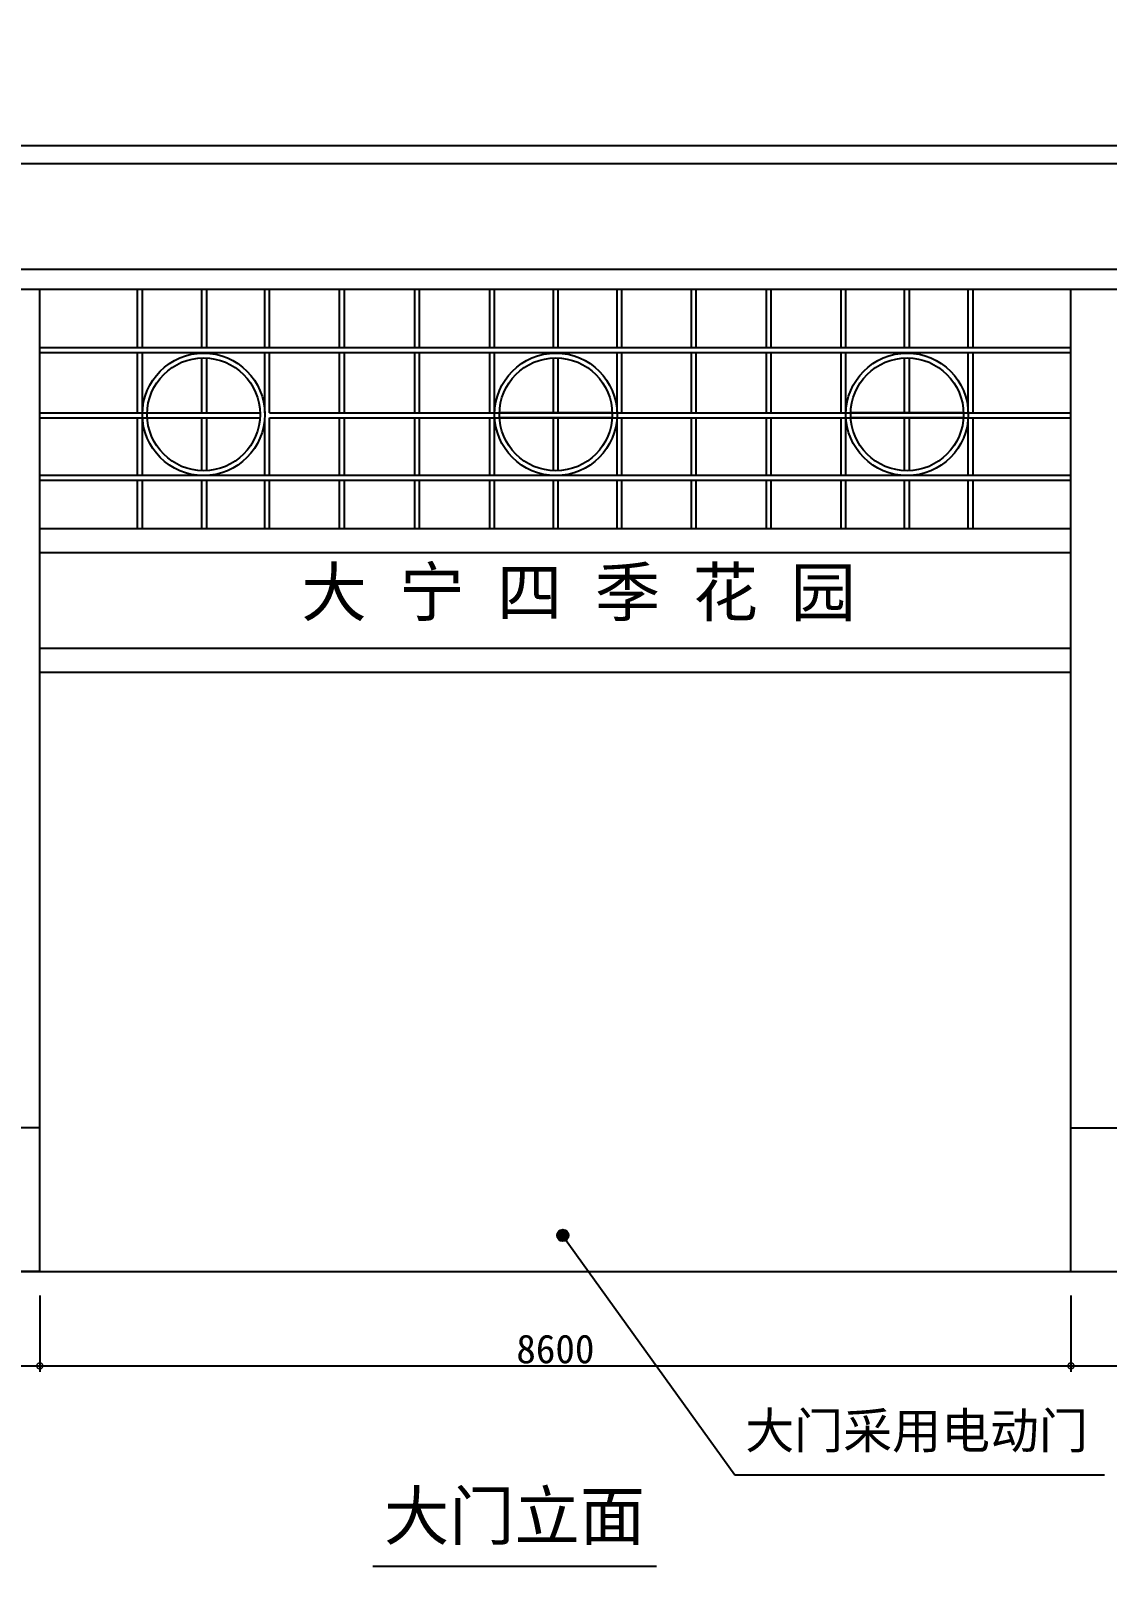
# Model space of a CAD drawing. Extents: x -1337 to 39675, y 27669 to 53445.
# Drawn here: x 15681 to 24680, y 27669 to 40504 of the extents above; entities that cross this region are included whole.
import ezdxf

# ---------------------------------------------------------------- set-up
doc = ezdxf.new("R2010")
doc.units = 0
doc.layers.get('0').update_dxf_attribs({"linetype": 'CONTINUOUS'})
doc.layers.get('DEFPOINTS').update_dxf_attribs({"linetype": 'CONTINUOUS'})
doc.layers.add('LAYER1', color=3, linetype='CONTINUOUS')
doc.layers.add('植物', color=92, linetype='CONTINUOUS')
doc.styles.get("Standard").update_dxf_attribs({"font": 'SimSun.ttf'})
doc.dimstyles.new('ISO-25', dxfattribs={"dimtxt": 240, "dimasz": 10, "dimexe": 1.25, "dimexo": 0.625, "dimgap": 20, "dimtad": 1, "dimdec": 0, "dimtxsty": 'STANDARD', "dimblk1": 'DOTSMALL', "dimblk2": 'DOTSMALL', "dimsah": 1, "dimcen": 2.5, "dimazin": 3, "dimtfac": 1, "dimtdec": 4, "dimtmove": 0, "dimatfit": 3, "dimtolj": 1, "dimtzin": 0})

# ---------------------------------------------------------------- blocks, each defined once
blk = doc.blocks.new('_DOTSMALL')
at = {"color": 0, "linetype": 'BYBLOCK', "const_width": 0.5}
blk.add_lwpolyline([(-0.0625, 0, 1), (0.0625, 0, 1)], format="xyb", close=True, dxfattribs=at)
blk = doc.blocks.new('*D71')
at = {"color": 0, "linetype": 'BYBLOCK'}
for p, q in [((14703, 29939), (14703, 29301)), ((16203, 29939), (16203, 29301)), ((14703, 29351), (16203, 29351))]:
    blk.add_line(p, q, dxfattribs=at)
at = {"layer": 'DEFPOINTS', "color": 0, "linetype": 'BYBLOCK'}
for p in [(14703, 30139), (16203, 30139), (16203, 29351)]:
    blk.add_point(p, dxfattribs=at)
at = {"color": 0, "linetype": 'BYBLOCK', "xscale": 100, "yscale": 100, "zscale": 100, "rotation": 180}
blk.add_blockref('_DOTSMALL', (14703, 29351), dxfattribs=at)
at = {"color": 0, "linetype": 'BYBLOCK', "xscale": 100, "yscale": 100, "zscale": 100}
blk.add_blockref('_DOTSMALL', (16203, 29351), dxfattribs=at)
at = {"color": 0, "linetype": 'BYBLOCK', "insert": (15453, 29491), "char_height": 240, "attachment_point": 5}
blk.add_mtext('\\A1;1500', dxfattribs=at)
blk = doc.blocks.new('*D72')
at = {"color": 0, "linetype": 'BYBLOCK'}
for p, q in [((16203, 29939), (16203, 29301)), ((24823, 29939), (24823, 29301)), ((16203, 29351), (24823, 29351))]:
    blk.add_line(p, q, dxfattribs=at)
at = {"layer": 'DEFPOINTS', "color": 0, "linetype": 'BYBLOCK'}
for p in [(16203, 30139), (24823, 30139), (24823, 29351)]:
    blk.add_point(p, dxfattribs=at)
at = {"color": 0, "linetype": 'BYBLOCK', "xscale": 100, "yscale": 100, "zscale": 100, "rotation": 180}
blk.add_blockref('_DOTSMALL', (16203, 29351), dxfattribs=at)
at = {"color": 0, "linetype": 'BYBLOCK', "xscale": 100, "yscale": 100, "zscale": 100}
blk.add_blockref('_DOTSMALL', (24823, 29351), dxfattribs=at)
at = {"color": 0, "linetype": 'BYBLOCK', "insert": (20513, 29491), "char_height": 240, "attachment_point": 5}
blk.add_mtext('\\A1;8600', dxfattribs=at)
blk = doc.blocks.new('*D73')
at = {"color": 0, "linetype": 'BYBLOCK'}
for p, q in [((24823, 29939), (24823, 29301)), ((26323, 29939), (26323, 29301)), ((24823, 29351), (26323, 29351))]:
    blk.add_line(p, q, dxfattribs=at)
at = {"layer": 'DEFPOINTS', "color": 0, "linetype": 'BYBLOCK'}
for p in [(24823, 30139), (26323, 30139), (26323, 29351)]:
    blk.add_point(p, dxfattribs=at)
at = {"color": 0, "linetype": 'BYBLOCK', "xscale": 100, "yscale": 100, "zscale": 100, "rotation": 180}
blk.add_blockref('_DOTSMALL', (24823, 29351), dxfattribs=at)
at = {"color": 0, "linetype": 'BYBLOCK', "xscale": 100, "yscale": 100, "zscale": 100}
blk.add_blockref('_DOTSMALL', (26323, 29351), dxfattribs=at)
at = {"color": 0, "linetype": 'BYBLOCK', "insert": (25573, 29491), "char_height": 240, "attachment_point": 5}
blk.add_mtext('\\A1;1500', dxfattribs=at)
blk = doc.blocks.new('*D80')
at = {"color": 0, "linetype": 'BYBLOCK'}
blk.add_line((28424, 41494), (32927, 47894), dxfattribs=at)
at = {"layer": 'DEFPOINTS', "color": 0, "linetype": 'BYBLOCK'}
for p in [(32927, 47894), (19690, 29084)]:
    blk.add_point(p, dxfattribs=at)
at = {"color": 0, "linetype": 'BYBLOCK', "xscale": 100, "yscale": 100, "zscale": 100, "rotation": 54.86444207391177}
blk.add_blockref('_DOTSMALL', (32927, 47894), dxfattribs=at)
at = {"color": 0, "linetype": 'BYBLOCK', "insert": (28607, 41998), "char_height": 240, "attachment_point": 5, "rotation": 54.8644}
blk.add_mtext('\\A1;R23000', dxfattribs=at)
blk = doc.blocks.new('*D81')
at = {"color": 0, "linetype": 'BYBLOCK'}
blk.add_line((29727, 42392), (32034, 45451), dxfattribs=at)
at = {"layer": 'DEFPOINTS', "color": 0, "linetype": 'BYBLOCK'}
for p in [(32034, 45451), (19690, 29084)]:
    blk.add_point(p, dxfattribs=at)
at = {"color": 0, "linetype": 'BYBLOCK', "xscale": 100, "yscale": 100, "zscale": 100, "rotation": 52.97677962619771}
blk.add_blockref('_DOTSMALL', (32034, 45451), dxfattribs=at)
at = {"color": 0, "linetype": 'BYBLOCK', "insert": (29926, 42889), "char_height": 240, "attachment_point": 5, "rotation": 52.9768}
blk.add_mtext('\\A1;R20500', dxfattribs=at)

msp = doc.modelspace()

# ---------------------------------------------------------------- hatches: boundary and pattern name
at = {"layer": '植物'}
h = msp.add_hatch(color=256, dxfattribs=at)
edge = h.paths.add_edge_path()
edge.add_arc((20129.2, 30441.3), 48.1, 0, 360)

# ---------------------------------------------------------------- linework, layer by layer
at = {"color": 2}
for p, q in [((15756.7, 30838.6), (15756.7, 38342.4)), ((24376.9, 30838.6), (24376.9, 38342.4)), ((15756.7, 31338.6), (14256.7, 31338.6)), ((24376.9, 31338.6), (25876.9, 31338.6)), ((15756.7, 30138.6), (15756.7, 30838.6)), ((24376.9, 30138.6), (24376.9, 30838.6))]:
    msp.add_line(p, q, dxfattribs=at)
at = {"color": 6}
msp.add_line((-1336.7, 30138.6), (39303.1, 30138.6), dxfattribs=at)
at = {"layer": 'LAYER1', "color": 4}
for p, q in [((39276.9, 39542.4), (856.7, 39542.4)), ((39276.9, 38342.4), (856.7, 38342.4)), ((16574.8, 37857.5), (16574.8, 38342.4)), ((16614.8, 37857.5), (16614.8, 38342.4)), ((17109.9, 38342.4), (17109.9, 37857.5)), ((17149.9, 38342.4), (17149.9, 37857.5)), ((17638.1, 37857.5), (17638.1, 38342.4)), ((17678.1, 37857.5), (17678.1, 38342.4)), ((18263, 37857.5), (18263, 38342.4)), ((18303, 37857.5), (18303, 38342.4)), ((18891.1, 37857.5), (18891.1, 38342.4)), ((18931.1, 37857.5), (18931.1, 38342.4)), ((19519.2, 37857.5), (19519.2, 38342.4)), ((19559.2, 37857.5), (19559.2, 38342.4)), ((20047.3, 38342.4), (20047.3, 37857.5)), ((20087.3, 38342.4), (20087.3, 37857.5)), ((20582.4, 37857.5), (20582.4, 38342.4)), ((20622.4, 37857.5), (20622.4, 38342.4)), ((21203.6, 37857.5), (21203.6, 38342.4)), ((21243.6, 37857.5), (21243.6, 38342.4)), ((21831.7, 37857.5), (21831.7, 38342.4)), ((21871.7, 37857.5), (21871.7, 38342.4)), ((22455.5, 37857.5), (22455.5, 38342.4)), ((22495.5, 37857.5), (22495.5, 38342.4)), ((22983.7, 38342.4), (22983.7, 37857.5)), ((23023.7, 38342.4), (23023.7, 37857.5)), ((23518.8, 37857.5), (23518.8, 38342.4)), ((23558.8, 37857.5), (23558.8, 38342.4)), ((15756.7, 37857.5), (24376.9, 37857.5)), ((15756.7, 37817.5), (24376.9, 37817.5)), ((16574.8, 37311.7), (16574.8, 37817.5)), ((16614.8, 37311.7), (16614.8, 37817.5)), ((17109.9, 37771.4), (17109.9, 37311.7)), ((17149.9, 37771.1), (17149.9, 37311.7)), ((17638.1, 37311.7), (17638.1, 37817.5)), ((17678.1, 37311.7), (17678.1, 37817.5)), ((18263, 37311.7), (18263, 37817.5)), ((18303, 37311.7), (18303, 37817.5)), ((18891.1, 37311.7), (18891.1, 37817.5)), ((18931.1, 37311.7), (18931.1, 37817.5)), ((19519.2, 37311.7), (19519.2, 37817.5)), ((19559.2, 37311.7), (19559.2, 37817.5)), ((20047.3, 37771.1), (20047.3, 37311.7)), ((20087.3, 37771.4), (20087.3, 37311.7)), ((20582.4, 37311.7), (20582.4, 37817.5)), ((20622.4, 37311.7), (20622.4, 37817.5)), ((21203.6, 37311.7), (21203.6, 37817.5)), ((21243.6, 37311.7), (21243.6, 37817.5)), ((21831.7, 37311.7), (21831.7, 37817.5)), ((21871.7, 37311.7), (21871.7, 37817.5)), ((22455.5, 37311.7), (22455.5, 37817.5)), ((22495.5, 37311.7), (22495.5, 37817.5)), ((22983.7, 37771.1), (22983.7, 37311.7)), ((23023.7, 37771.4), (23023.7, 37311.7)), ((23518.8, 37311.7), (23518.8, 37817.5)), ((23558.8, 37311.7), (23558.8, 37817.5)), ((15756.7, 37311.7), (16814.9, 37311.7)), ((15756.7, 37271.7), (16815.5, 37271.7)), ((16574.8, 36788.4), (16574.8, 37271.7)), ((16614.8, 36788.4), (16614.8, 37271.7)), ((16654.9, 37311.7), (17598.1, 37311.7)), ((16655.6, 37271.7), (17597.4, 37271.7)), ((17109.9, 37271.7), (17109.9, 36828.4)), ((17149.9, 37271.7), (17149.9, 36828.7)), ((17638.1, 36788.4), (17638.1, 37271.7)), ((17678.1, 37311.7), (24376.9, 37311.7)), ((17678.1, 37271.7), (24376.9, 37271.7)), ((17678.1, 36788.4), (17678.1, 37271.7)), ((18263, 36788.4), (18263, 37271.7)), ((18303, 36788.4), (18303, 37271.7)), ((18891.1, 36788.4), (18891.1, 37271.7)), ((18931.1, 36788.4), (18931.1, 37271.7)), ((19519.2, 36788.4), (19519.2, 37271.7)), ((19559.2, 36788.4), (19559.2, 37271.7)), ((20542.4, 37311.7), (19599.2, 37311.7)), ((20541.7, 37271.7), (19599.9, 37271.7)), ((20047.3, 37271.7), (20047.3, 36828.7)), ((20087.3, 37271.7), (20087.3, 36828.4)), ((20582.4, 36788.4), (20582.4, 37271.7)), ((20622.4, 36788.4), (20622.4, 37271.7)), ((21203.6, 36788.4), (21203.6, 37271.7)), ((21243.6, 36788.4), (21243.6, 37271.7)), ((21831.7, 36788.4), (21831.7, 37271.7)), ((21871.7, 36788.4), (21871.7, 37271.7)), ((22455.5, 36788.4), (22455.5, 37271.7)), ((22495.5, 36788.4), (22495.5, 37271.7)), ((23478.7, 37311.7), (22535.5, 37311.7)), ((23478, 37271.7), (22536.2, 37271.7)), ((22983.7, 37271.7), (22983.7, 36828.7)), ((23023.7, 37271.7), (23023.7, 36828.4)), ((23518.8, 36788.4), (23518.8, 37271.7)), ((23558.8, 36788.4), (23558.8, 37271.7)), ((24376.9, 36788.2), (15756.7, 36788.4)), ((24376.9, 36748.2), (15756.7, 36748.4)), ((16574.8, 36342.4), (16574.8, 36748.4)), ((16614.8, 36342.4), (16614.8, 36748.4)), ((17109.9, 36748.4), (17109.9, 36342.4)), ((17149.9, 36748.4), (17149.9, 36342.4)), ((17638.1, 36342.4), (17638.1, 36748.4)), ((17678.1, 36342.4), (17678.1, 36748.4)), ((18263, 36342.4), (18263, 36748.4)), ((18303, 36342.4), (18303, 36748.4)), ((18891.1, 36342.4), (18891.1, 36748.4)), ((18931.1, 36342.4), (18931.1, 36748.4)), ((19519.2, 36342.4), (19519.2, 36748.4)), ((19559.2, 36342.4), (19559.2, 36748.4)), ((20047.3, 36748.4), (20047.3, 36342.4)), ((20087.3, 36748.4), (20087.3, 36342.4)), ((20582.4, 36342.4), (20582.4, 36748.4)), ((20622.4, 36342.4), (20622.4, 36748.4)), ((21203.6, 36342.4), (21203.6, 36748.4)), ((21243.6, 36342.4), (21243.6, 36748.4)), ((21831.7, 36342.4), (21831.7, 36748.4)), ((21871.7, 36342.4), (21871.7, 36748.4)), ((22455.5, 36342.4), (22455.5, 36748.4)), ((22495.5, 36342.4), (22495.5, 36748.4)), ((22983.7, 36748.4), (22983.7, 36342.4)), ((23023.7, 36748.4), (23023.7, 36342.4)), ((23518.8, 36342.4), (23518.8, 36748.4)), ((23558.8, 36342.4), (23558.8, 36748.4)), ((24376.9, 36142.4), (15756.7, 36142.4)), ((24376.9, 35342.4), (15756.7, 35342.4))]:
    msp.add_line(p, q, dxfattribs=at)
at = {"layer": 'LAYER1'}
for p, q in [((39276.9, 39392.4), (856.7, 39392.4)), ((39276.9, 38509.9), (856.7, 38509.9)), ((24376.9, 36342.4), (15756.7, 36342.4)), ((24376.9, 35142.4), (15756.7, 35142.4)), ((15756.7, 30138.6), (14258.4, 30138.6)), ((24376.9, 30138.6), (25875.2, 30138.6))]:
    msp.add_line(p, q, dxfattribs=at)
at = {"layer": 'LAYER1', "color": 4}
for centre, radius in [((17126.5, 37299.9), 511.7), ((17126.5, 37299.9), 471.7), ((20070.8, 37299.9), 511.7), ((20070.8, 37299.9), 471.7), ((23007.1, 37299.9), 511.7), ((23007.1, 37299.9), 471.7)]:
    msp.add_circle(centre, radius, dxfattribs=at)
at = {"layer": '植物'}
for p, q in [((20129.4, 30438.4), (21566.3, 28440.9)), ((21566.3, 28440.9), (24657.8, 28440.9))]:
    msp.add_line(p, q, dxfattribs=at)
at = {"layer": '植物', "const_width": 16.7}
msp.add_lwpolyline([(18540.3, 27677), (20913.7, 27677)], dxfattribs=at)
at = {"layer": '植物'}
msp.add_circle((20129.2, 30441.3), 48.1, dxfattribs=at)

# ---------------------------------------------------------------- texts
at = {"color": 7, "insert": (17944.2, 36015), "char_height": 400, "width": 336820.788, "attachment_point": 1}
msp.add_mtext('\\f黑体|b0|i0|c134|p2;大 宁 四 季 花 园', dxfattribs=at)
at = {"layer": '植物', "width": 7197.578, "attachment_point": 1}
for s, insert, char_height in [('大门采用电动门', (21654, 28960.3), 300), ('大门立面', (18634.4, 28298.9), 400)]:
    msp.add_mtext(s, dxfattribs=dict(at, insert=insert, char_height=char_height))

# ---------------------------------------------------------------- dimensions: what is measured, and where the dimension line sits
at = {"layer": '植物'}
for mpoint, picture, middle in [((32927.1, 47893.7), '*D80', (28721.4, 41917.4)), ((32034.2, 45451.5), '*D81', (30038.2, 42805))]:
    dim = msp.add_radius_dim(center=(19690.3, 29084.5), mpoint=mpoint, dimstyle='ISO-25', override={"dimasz": 100, "dimexe": 50, "dimexo": 200}, dxfattribs=at)
    dim.commit()
    dim.dimension.update_dxf_attribs({"geometry": picture, "text_midpoint": middle, "dimtype": 164})
for base, p1, p2, picture, middle in [((15756.7, 29350.7), (14256.7, 30138.6), (15756.7, 30138.6), '*D71', (15006.7, 29490.7)), ((25876.9, 29350.7), (24376.9, 30138.6), (25876.9, 30138.6), '*D73', (25126.9, 29490.7))]:
    dim = msp.add_linear_dim(base=base, p1=p1, p2=p2, dimstyle='ISO-25', override={"dimasz": 100, "dimexe": 50, "dimexo": 200}, dxfattribs=at)
    dim.commit()
    dim.dimension.update_dxf_attribs({"geometry": picture, "text_midpoint": middle, "insert": (-445.9, 0)})
dim = msp.add_linear_dim(base=(24376.9, 29350.7), p1=(15756.7, 30138.6), p2=(24376.9, 30138.6), text='8600', dimstyle='ISO-25', override={"dimasz": 100, "dimexe": 50, "dimexo": 200}, dxfattribs=at)
dim.commit()
dim.dimension.update_dxf_attribs({"geometry": '*D72', "text_midpoint": (20066.8, 29490.7), "insert": (-445.9, 0)})

doc.saveas('drawing.dxf')
